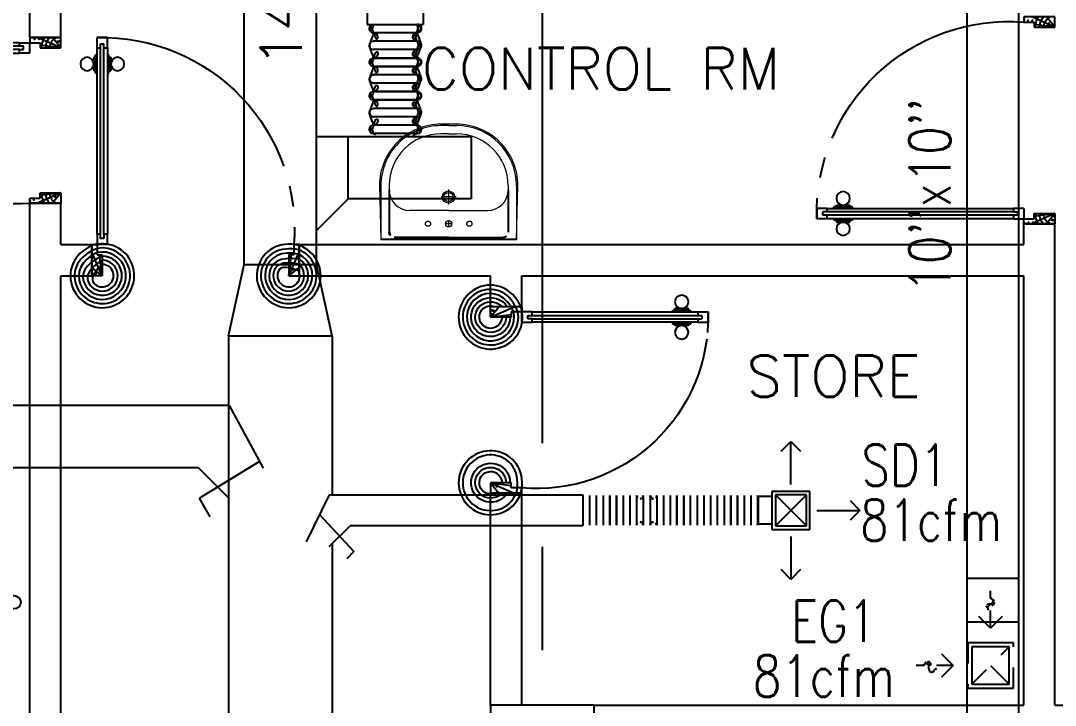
# Model space of a CAD drawing. Extents: x 417866230.2 to 417866327.8, y 43498045.5 to 43498135.4.
# Drawn here: x 417866253.678 to 417866258.674, y 43498114.972 to 43498118.279 of the extents above; entities that cross this region are included whole.
import ezdxf
from ezdxf.enums import TextEntityAlignment as Align

# ---------------------------------------------------------------- set-up
doc = ezdxf.new("R2010")
doc.units = 0
doc.header["$MEASUREMENT"] = 0
for name, pattern in [('CENTERX2', [4, 2.5, -0.5, 0.5, -0.5]), ('DASHED', [0.75, 0.5, -0.25]), ('HIDDEN', [0.375, 0.25, -0.125])]:
    doc.linetypes.add(name, pattern=pattern)
doc.layers.get('0').update_dxf_attribs({"linetype": 'CONTINUOUS'})
for name, color, linetype in [('AXES', 11, 'CENTERX2'), ('COL', 9, 'CONTINUOUS'), ('DOOR', 9, 'CONTINUOUS'), ('DUCT', 6, 'CONTINUOUS'), ('EXDUCT', 10, 'CONTINUOUS'), ('FIX', 9, 'CONTINUOUS'), ('HAT', 12, 'CONTINUOUS'), ('M-AC-FLEX', 3, 'CONTINUOUS'), ('M-EGU.', 2, 'CONTINUOUS'), ('RM-NAME', 9, 'CONTINUOUS'), ('SCD', 2, 'CONTINUOUS'), ('WALL', 4, 'CONTINUOUS')]:
    doc.layers.add(name, color=color, linetype=linetype)
doc.styles.add('ROMANS', font='ROMANS.shx', dxfattribs={"width": 0.6})

# ---------------------------------------------------------------- blocks, each defined once
blk = doc.blocks.new('A$C09EF76E8')
at = {"layer": 'DOOR', "color": 0, "linetype": 'ByBlock'}
for p, q in [((776.6, 950), (726.6, 950)), ((726.6, 950), (776.6, 950)), ((726.6, 900), (726.6, 950)), ((776.6, 900), (776.6, 950)), ((743.6, 900), (726.6, 900)), ((759.6, 920), (743.6, 920)), ((743.6, 900), (743.6, 920)), ((759.6, 900), (759.6, 920)), ((776.6, 900), (759.6, 900)), ((719.4, 855), (710.4, 855)), ((710.4, 855), (710.4, 790.2)), ((726.6, 867.6), (719.4, 867.6)), ((719.4, 777.6), (719.4, 867.6)), ((719.4, 855), (719.4, 790.2)), ((776.6, 867.6), (783.8, 867.6)), ((783.8, 777.6), (783.8, 867.6)), ((783.8, 855), (792.8, 855)), ((783.8, 855), (783.8, 790.2)), ((792.8, 855), (792.8, 790.2)), ((719.4, 790.2), (710.4, 790.2)), ((726.6, 777.6), (719.4, 777.6)), ((776.6, 777.6), (783.8, 777.6)), ((783.8, 790.2), (792.8, 790.2)), ((726.6, 150), (726.6, 200)), ((726.6, 200), (743.6, 200)), ((743.6, 200), (743.6, 180)), ((759.6, 180), (759.6, 200)), ((759.6, 200), (776.6, 200)), ((776.6, 200), (776.6, 150)), ((1.6, 0), (1.6, 150)), ((1.6, 150), (26.6, 150)), ((1.6, 150), (1.6, 0)), ((26.6, 150), (26.6, 100)), ((726.6, 150), (776.6, 150)), ((743.6, 180), (759.6, 180)), ((776.6, 150), (776.6, 100)), ((801.6, 150), (776.6, 150)), ((801.6, 150), (801.6, 0)), ((26.6, 100), (51.6, 100)), ((51.6, 100), (51.6, 0)), ((776.6, 100), (751.6, 100)), ((751.6, 100), (751.6, 0)), ((51.6, 0), (1.6, 0)), ((751.6, 0), (801.6, 0))]:
    blk.add_line(p, q, dxfattribs=at)
at = {"layer": 'DOOR', "linetype": 'ByBlock'}
for p, q in [((726.6, 900), (726.6, 200)), ((743.6, 200), (743.6, 900)), ((759.6, 200), (759.6, 900)), ((776.6, 200), (776.6, 900)), ((801.6, 0), (801.6, 150))]:
    blk.add_line(p, q, dxfattribs=at)
at = {"layer": 'DOOR', "color": 9, "linetype": 'ByBlock'}
for p, q in [((51.6, 0), (1.6, 113.7)), ((51.6, 0), (38.2, 100)), ((751.6, 0), (801.6, 113.7)), ((751.6, 0), (764.9, 100)), ((51.6, 0), (1.6, 40.1)), ((751.6, 0), (801.6, 40.1))]:
    blk.add_line(p, q, dxfattribs=at)
at = {"layer": 'DOOR', "color": 0, "linetype": 'ByBlock'}
for centre in [(678.1, 822.6), (825.1, 822.6)]:
    blk.add_circle(centre, 32.4, dxfattribs=at)
at = {"layer": 'DOOR', "linetype": 'HIDDEN', "ltscale": 0.5}
blk.add_arc((751.6, 198.8), 751.6, 88.0938, 183.7249, dxfattribs=at)
at = {"layer": 'DOOR', "color": 9, "linetype": 'ByBlock'}
for centre, radius, start, end in [((51.6, 0), 154.4, 103.7142, 108.8947), ((751.6, 0), 154.4, 71.1053, 76.2858), ((51.6, 0), 134.4, 100.72, 111.8402), ((751.6, 0), 134.4, 68.1598, 79.28), ((751.6, 0), 114.4, 64.0838, 77.3774), ((51.6, 0), 94.4, 90, 121.9818), ((51.6, 0), 74.4, 90, 132.2236), ((51.6, 0), 54.4, 90, 156.7926), ((751.6, 0), 94.4, 58.0182, 90), ((751.6, 0), 74.4, 47.7764, 90), ((751.6, 0), 54.4, 23.2074, 90), ((51.6, 0), 34.4, 90, 180), ((51.6, 0), 14.4, 90, 180), ((751.6, 0), 34.4, 0, 90), ((751.6, 0), 14.4, 0, 90)]:
    blk.add_arc(centre, radius, start, end, dxfattribs=at)
blk = doc.blocks.new('COL50')
at = {"layer": 'COL'}
blk.add_lwpolyline([(-250, 250), (-250, -250), (250, -250), (250, 250)], close=True, dxfattribs=at)
blk = doc.blocks.new('RM1')
at = {"layer": 'RM-NAME', "style": 'ROMANS'}
for tag, p in [('ROOMNAME1', (0, 323.8)), ('ROOMNAME2', (0, 0))]:
    blk.add_attdef(tag, text='', height=200, dxfattribs=at).set_placement(p, align=Align.MIDDLE)
blk = doc.blocks.new('DOOR90')
at = {"layer": 'DOOR', "color": 7, "linetype": 'ByBlock'}
for p, q in [((-150, 0), (0, 0)), ((-150, 0), (-150, -25)), ((0, -50), (-113.7, 0)), ((0, -50), (-40.1, 0)), ((0, -50), (0, 0)), ((-1000, -25), (-1050, -25)), ((-1050, -75), (-1050, -25)), ((-1050, -25), (-1050, -75)), ((-1000, -42), (-1020, -42)), ((-1020, -42), (-1020, -58)), ((-1000, -25), (-1000, -42)), ((-877.6, -17.8), (-967.6, -17.8)), ((-967.6, -25), (-967.6, -17.8)), ((-955, -8.8), (-890.2, -8.8)), ((-955, -17.8), (-955, -8.8)), ((-955, -17.8), (-890.2, -17.8)), ((-890.2, -17.8), (-890.2, -8.8)), ((-877.6, -25), (-877.6, -17.8)), ((-200, -25), (-150, -25)), ((-200, -42), (-200, -25)), ((-180, -42), (-200, -42)), ((-180, -58), (-180, -42)), ((-150, -25), (-100, -25)), ((-150, -75), (-150, -25)), ((-100, -25), (-100, -50)), ((0, -50), (-100, -36.6)), ((-1000, -75), (-1050, -75)), ((-1000, -58), (-1020, -58)), ((-1000, -58), (-1000, -75)), ((-967.6, -75), (-967.6, -82.2)), ((-877.6, -82.2), (-967.6, -82.2)), ((-955, -82.2), (-890.2, -82.2)), ((-955, -82.2), (-955, -91.2)), ((-955, -91.2), (-890.2, -91.2)), ((-890.2, -82.2), (-890.2, -91.2)), ((-877.6, -75), (-877.6, -82.2)), ((-200, -58), (-180, -58)), ((-200, -75), (-200, -58)), ((-150, -75), (-200, -75)), ((-100, -50), (0, -50)), ((-150, -875), (-100, -875)), ((-150, -900), (-150, -875)), ((0, -850), (-113.7, -900)), ((-100, -875), (-100, -850)), ((0, -850), (-100, -863.4)), ((-100, -850), (0, -850)), ((0, -850), (-40.1, -900)), ((0, -850), (0, -900)), ((-150, -900), (0, -900)), ((0, -900), (-150, -900))]:
    blk.add_line(p, q, dxfattribs=at)
at = {"layer": 'DOOR', "linetype": 'ByBlock'}
for p, q in [((-200, -25), (-1000, -25)), ((-200, -42), (-1000, -42)), ((-200, -58), (-1000, -58)), ((-1000, -75), (-200, -75))]:
    blk.add_line(p, q, dxfattribs=at)
at = {"layer": 'DOOR', "color": 7, "linetype": 'ByBlock'}
for centre in [(-922.6, 23.5), (-922.6, -123.5)]:
    blk.add_circle(centre, 32.4, dxfattribs=at)
for centre, radius, start, end in [((0, -50), 154.4, 161.1053, 166.2858), ((0, -50), 94.4, 148.0182, 180), ((0, -50), 134.4, 158.1598, 169.28), ((0, -50), 114.4, 154.0838, 167.3774), ((0, -50), 74.4, 137.7764, 180), ((0, -50), 54.4, 113.2074, 180), ((0, -50), 34.4, 90, 180), ((0, -50), 14.4, 90, 180), ((0, -850), 154.4, 193.7142, 198.8947), ((0, -850), 134.4, 190.72, 201.8402), ((0, -850), 94.4, 180, 211.9818), ((0, -850), 74.4, 180, 222.2236), ((0, -850), 54.4, 180, 246.7926), ((0, -850), 34.4, 180, 270), ((0, -850), 14.4, 180, 270)]:
    blk.add_arc(centre, radius, start, end, dxfattribs=at)
at = {"layer": 'DOOR', "linetype": 'HIDDEN', "ltscale": 0.5}
blk.add_arc((-222.2, -50), 828.2, 178.2701, 275.003, dxfattribs=at)
blk = doc.blocks.new('A$C24ED45A6')
at = {"layer": 'DOOR', "color": 0, "linetype": 'ByBlock'}
for p, q in [((925, 1100), (925, 1150)), ((925, 1150), (975, 1150)), ((975, 1150), (925, 1150)), ((975, 1100), (975, 1150)), ((942, 1100), (925, 1100)), ((942, 1100), (942, 1120)), ((958, 1120), (942, 1120)), ((958, 1100), (958, 1120)), ((975, 1100), (958, 1100)), ((908.8, 1055), (908.8, 990.2)), ((917.8, 1055), (908.8, 1055)), ((917.8, 977.6), (917.8, 1067.6)), ((925, 1067.6), (917.8, 1067.6)), ((917.8, 1055), (917.8, 990.2)), ((975, 1067.6), (982.2, 1067.6)), ((982.2, 977.6), (982.2, 1067.6)), ((982.2, 1055), (982.2, 990.2)), ((982.2, 1055), (991.2, 1055)), ((991.2, 1055), (991.2, 990.2)), ((917.8, 990.2), (908.8, 990.2)), ((925, 977.6), (917.8, 977.6)), ((975, 977.6), (982.2, 977.6)), ((982.2, 990.2), (991.2, 990.2)), ((925, 150), (925, 200)), ((925, 200), (942, 200)), ((942, 200), (942, 180)), ((958, 180), (958, 200)), ((958, 200), (975, 200)), ((975, 200), (975, 150)), ((0, 0), (0, 150)), ((0, 150), (25, 150)), ((25, 150), (25, 100)), ((925, 150), (975, 150)), ((942, 180), (958, 180)), ((1000, 150), (975, 150)), ((975, 150), (975, 100)), ((1000, 150), (1000, 0)), ((25, 100), (50, 100)), ((50, 100), (50, 0)), ((975, 100), (950, 100)), ((950, 100), (950, 0)), ((50, 0), (0, 0)), ((950, 0), (1000, 0))]:
    blk.add_line(p, q, dxfattribs=at)
at = {"layer": 'DOOR', "linetype": 'ByBlock'}
for p, q in [((925, 1100), (925, 200)), ((942, 200), (942, 1100)), ((958, 200), (958, 1100)), ((975, 200), (975, 1100))]:
    blk.add_line(p, q, dxfattribs=at)
at = {"layer": 'DOOR', "color": 9, "linetype": 'ByBlock'}
for p, q in [((50, 0), (0, 113.7)), ((50, 0), (36.6, 100)), ((950, 0), (1000, 113.7)), ((950, 0), (963.4, 100)), ((50, 0), (0, 40.1)), ((950, 0), (1000, 40.1))]:
    blk.add_line(p, q, dxfattribs=at)
at = {"layer": 'DOOR', "color": 0, "linetype": 'ByBlock'}
for centre in [(876.5, 1022.6), (1023.5, 1022.6)]:
    blk.add_circle(centre, 32.4, dxfattribs=at)
at = {"layer": 'DOOR', "linetype": 'HIDDEN', "ltscale": 0.5}
blk.add_arc((950, 222.5), 927.8, 88.456, 184.4816, dxfattribs=at)
at = {"layer": 'DOOR', "color": 9, "linetype": 'ByBlock'}
for centre, radius, start, end in [((50, 0), 154.4, 103.7142, 108.8947), ((950, 0), 154.4, 71.1053, 76.2858), ((50, 0), 134.4, 100.72, 111.8402), ((50, 0), 114.4, 102.6226, 115.9162), ((950, 0), 134.4, 68.1598, 79.28), ((950, 0), 114.4, 64.0838, 77.3774), ((50, 0), 94.4, 90, 121.9818), ((50, 0), 74.4, 90, 132.2236), ((50, 0), 54.4, 90, 156.7926), ((950, 0), 94.4, 58.0182, 90), ((950, 0), 74.4, 47.7764, 90), ((950, 0), 54.4, 23.2074, 90), ((50, 0), 34.4, 90, 180), ((50, 0), 14.4, 90, 180), ((950, 0), 34.4, 0, 90), ((950, 0), 14.4, 0, 90)]:
    blk.add_arc(centre, radius, start, end, dxfattribs=at)
at = {"layer": 'WALL'}
blk.add_line((1000, 0), (1000, 150), dxfattribs=at)
blk = doc.blocks.new('LAV-003')
at = {"layer": 'FIX', "linetype": 'ByBlock'}
blk.add_line((-327.5, -25), (327.5, -25), dxfattribs=at)
at = {"layer": 'FIX', "linetype": 'Continuous', "lineweight": 20}
for p, q in [((-327.5, -285), (-327.5, -25)), ((327.5, -285), (327.5, -25)), ((0, -165), (-187.5, -165)), ((0, -165), (187.5, -165)), ((-287.5, -285), (-287.5, -265)), ((287.5, -285), (287.5, -265)), ((0, -535), (-37.5, -535)), ((0, -535), (37.5, -535)), ((0, -575), (-37.5, -575)), ((0, -575), (37.5, -575))]:
    blk.add_line(p, q, dxfattribs=at)
at = {"layer": 'FIX', "linetype": 'ByBlock', "ltscale": 0.3}
for p, q in [((0, -35), (-262.5, -35)), ((0, -35), (262.5, -35)), ((-287.5, -265), (-287.5, -60)), ((287.5, -265), (287.5, -60))]:
    blk.add_line(p, q, dxfattribs=at)
at = {"layer": 'FIX', "lineweight": 20}
for p, q in [((0, -85.4), (0, -116.5)), ((-15.6, -100.9), (15.5, -100.9))]:
    blk.add_line(p, q, dxfattribs=at)
at = {"layer": 'FIX', "linetype": 'DASHED', "lineweight": 20, "ltscale": 0.04}
for p, q in [((0, -193.9), (0, -266.1)), ((-35.7, -230.5), (36.6, -230.5))]:
    blk.add_line(p, q, dxfattribs=at)
at = {"layer": 'FIX', "linetype": 'Continuous', "lineweight": 20}
blk.add_lwpolyline([(294.8, -25), (0, -25), (-327.5, -25), (-334.5, -285, 0.414214), (-37.5, -582), (0, -582), (37.5, -582, 0.414214), (334.5, -285), (327.5, -25), (0, -25)], format="xyb", dxfattribs=at)
at = {"layer": 'FIX', "linetype": 'HIDDEN', "lineweight": 20, "ltscale": 0.05}
for centre in [(-100, -100.9), (100, -100.9)]:
    blk.add_circle(centre, 12.4, dxfattribs=at)
at = {"layer": 'FIX', "lineweight": 20}
for centre, radius in [((0, -100.9), 15.5), ((0.5, -230), 29.5), ((0.5, -230), 22.5)]:
    blk.add_circle(centre, radius, dxfattribs=at)
at = {"layer": 'FIX', "linetype": 'ByBlock', "ltscale": 0.3}
for centre, start, end in [((-262.5, -60), 90, 180), ((262.5, -60), 0, 90)]:
    blk.add_arc(centre, 25, start, end, dxfattribs=at)
at = {"layer": 'FIX', "linetype": 'Continuous', "lineweight": 20}
for centre, radius, start, end in [((-187.5, -265), 100, 90, 180), ((187.5, -265), 100, 0, 90), ((-37.5, -285), 290, 180, 270), ((-37.5, -285), 250, 180, 270), ((37.5, -285), 290, 270, 0), ((37.5, -285), 250, 270, 0)]:
    blk.add_arc(centre, radius, start, end, dxfattribs=at)
blk = doc.blocks.new('9RCD')
at = {"color": 2}
blk.add_line((0, 407), (0, 450), dxfattribs=at)
at = {"layer": 'M-EGU.'}
for p, q in [((0, 225), (0, 331.9)), ((0, 225), (-70.7, 295.7)), ((70.7, 295.7), (0, 225)), ((-295.7, 70.7), (-225, 0)), ((112.5, 112.5), (-112.5, 112.5)), ((-112.5, 112.5), (-112.5, -112.5)), ((112.5, -112.5), (112.5, 112.5)), ((-225, 0), (-326.1, 0)), ((-225, 0), (-295.7, -70.7)), ((-112.5, -112.5), (112.5, -112.5))]:
    blk.add_line(p, q, dxfattribs=at)
at = {"layer": 'M-EGU.', "linetype": 'HIDDEN'}
for p, q in [((137.5, 137.5), (-137.5, 137.5)), ((-137.5, 137.5), (-137.5, -137.5)), ((137.5, -137.5), (137.5, 137.5)), ((-112.5, -112.5), (112.5, 112.5)), ((-137.5, -137.5), (137.5, -137.5))]:
    blk.add_line(p, q, dxfattribs=at)
at = {"layer": 'M-EGU.', "color": 2}
blk.add_line((-405.7, 0), (-450, 0), dxfattribs=at)
blk.add_lwpolyline([(0, 407, -0.187862), (18.4, 395.6, -0.202645), (23.4, 376.1, -0.616915), (-1.7, 368, 0.668708), (-25.3, 358.4, 0.194285), (-18.2, 340.4, 0.186051), (0, 331.9)], format="xyb", dxfattribs=at)
at = {"layer": 'M-EGU.'}
blk.add_lwpolyline([(-405.7, 0, -0.1324), (-394.5, 16.1, -0.15664), (-379.1, 22.4, -0.736612), (-366.5, -9, 0.774232), (-352.6, -39.4, 0.203349), (-331.5, -25.7, 0.193808), (-326.1, 0)], format="xyb", dxfattribs=at)

msp = doc.modelspace()

# ---------------------------------------------------------------- linework, layer by layer
at = {"layer": 'AXES'}
msp.add_line((417866256.1969, 43498056.2378), (417866256.1969, 43498134.7153), dxfattribs=at)
at = {"layer": 'DUCT'}
for p, q in [((417866254.7569, 43498117.1006), (417866254.7569, 43498120.8717)), ((417866255.1069, 43498117.1006), (417866255.1069, 43498120.8717)), ((417866255.1098, 43498117.7187), (417866255.8524, 43498117.7187)), ((417866255.2593, 43498117.4183), (417866255.2593, 43498117.7187)), ((417866255.8524, 43498117.7187), (417866255.8524, 43498117.4187)), ((417866255.1098, 43498117.2687), (417866255.2598, 43498117.4187)), ((417866255.8524, 43498117.4187), (417866255.2598, 43498117.4187)), ((417866254.6819, 43498116.7574), (417866254.7569, 43498117.1006)), ((417866254.7569, 43498117.1006), (417866255.1069, 43498117.1006)), ((417866255.1819, 43498116.7574), (417866255.1069, 43498117.1006)), ((417866254.6819, 43498116.7574), (417866255.1819, 43498116.7574)), ((417866254.6819, 43498116.7574), (417866254.6819, 43498110.857)), ((417866255.1819, 43498116.7574), (417866255.1819, 43498115.9887)), ((417866254.6851, 43498116.4204), (417866253.6287, 43498116.4204)), ((417866254.6851, 43498116.4204), (417866254.8485, 43498116.1176)), ((417866253.6287, 43498116.1204), (417866254.5351, 43498116.1204)), ((417866254.6851, 43498115.9704), (417866254.5351, 43498116.1204)), ((417866254.8316, 43498116.1489), (417866254.5408, 43498115.9733)), ((417866254.5929, 43498115.8832), (417866254.5408, 43498115.9733)), ((417866255.168, 43498115.9887), (417866255.0556, 43498115.7614)), ((417866255.168, 43498115.9887), (417866256.3922, 43498115.9887)), ((417866256.3922, 43498115.9887), (417866256.3922, 43498115.8387)), ((417866255.1208, 43498115.8934), (417866255.2861, 43498115.7154)), ((417866255.168, 43498115.7387), (417866255.268, 43498115.8387)), ((417866256.3922, 43498115.8387), (417866255.268, 43498115.8387)), ((417866255.1819, 43498115.7526), (417866255.1819, 43498113.511)), ((417866255.2861, 43498115.7154), (417866255.2528, 43498115.6788)), ((417866255.2861, 43498115.7154), (417866255.2861, 43498115.7154))]:
    msp.add_line(p, q, dxfattribs=at)
at = {"layer": 'EXDUCT', "linetype": 'Continuous'}
for p, q in [((417866258.2457, 43498119.0751), (417866258.2457, 43498112.225)), ((417866258.4957, 43498119.0751), (417866258.4957, 43498112.325)), ((417866258.2457, 43498115.5857), (417866258.4957, 43498115.5857)), ((417866258.2457, 43498115.3753), (417866258.4957, 43498115.3753))]:
    msp.add_line(p, q, dxfattribs=at)
at = {"layer": 'M-AC-FLEX', "color": 11}
for p, q in [((417866255.5919, 43498118.2205), (417866255.3818, 43498118.2205)), ((417866255.5919, 43498118.1798), (417866255.3818, 43498118.1798)), ((417866255.5919, 43498118.1798), (417866255.3818, 43498118.1798)), ((417866255.5919, 43498118.1391), (417866255.3818, 43498118.1391)), ((417866255.5919, 43498118.1391), (417866255.3818, 43498118.1391)), ((417866255.3815, 43498118.0983), (417866255.5916, 43498118.0983)), ((417866255.3815, 43498118.0983), (417866255.5916, 43498118.0983)), ((417866255.5919, 43498118.0983), (417866255.3818, 43498118.0983)), ((417866255.5919, 43498118.0983), (417866255.3818, 43498118.0983)), ((417866255.3815, 43498118.0583), (417866255.5916, 43498118.0583)), ((417866255.3815, 43498118.0583), (417866255.5916, 43498118.0583)), ((417866255.5919, 43498118.0583), (417866255.3818, 43498118.0583)), ((417866255.5919, 43498118.0583), (417866255.3818, 43498118.0583)), ((417866255.5919, 43498118.0176), (417866255.3818, 43498118.0176)), ((417866255.5919, 43498118.0176), (417866255.3818, 43498118.0176)), ((417866255.5919, 43498117.9769), (417866255.3818, 43498117.9769)), ((417866255.5919, 43498117.9769), (417866255.3818, 43498117.9769)), ((417866255.3815, 43498117.9361), (417866255.5916, 43498117.9361)), ((417866255.3815, 43498117.9361), (417866255.5916, 43498117.9361)), ((417866255.5919, 43498117.9361), (417866255.3818, 43498117.9361)), ((417866255.5919, 43498117.9361), (417866255.3818, 43498117.9361)), ((417866255.3815, 43498117.8961), (417866255.5916, 43498117.8961)), ((417866255.3815, 43498117.8961), (417866255.5916, 43498117.8961)), ((417866255.5919, 43498117.8961), (417866255.3818, 43498117.8961)), ((417866255.5919, 43498117.8961), (417866255.3818, 43498117.8961)), ((417866255.5919, 43498117.8554), (417866255.3818, 43498117.8554)), ((417866255.5919, 43498117.8554), (417866255.3818, 43498117.8554)), ((417866255.5919, 43498117.8146), (417866255.3818, 43498117.8146)), ((417866255.5919, 43498117.8146), (417866255.3818, 43498117.8146)), ((417866255.5919, 43498117.7739), (417866255.3818, 43498117.7739)), ((417866255.5919, 43498117.7332), (417866255.3818, 43498117.7332)), ((417866256.3922, 43498115.9853), (417866256.3922, 43498115.8422)), ((417866256.4248, 43498115.9853), (417866256.4248, 43498115.8422)), ((417866256.4248, 43498115.9853), (417866256.4248, 43498115.8422)), ((417866256.4573, 43498115.9853), (417866256.4573, 43498115.8422)), ((417866256.4573, 43498115.9853), (417866256.4573, 43498115.8422)), ((417866256.4899, 43498115.9853), (417866256.4899, 43498115.8422)), ((417866256.4899, 43498115.9853), (417866256.4899, 43498115.8422)), ((417866256.5219, 43498115.9853), (417866256.5219, 43498115.8422)), ((417866256.5219, 43498115.9853), (417866256.5219, 43498115.8422)), ((417866256.5219, 43498115.8419), (417866256.5219, 43498115.985)), ((417866256.5219, 43498115.8419), (417866256.5219, 43498115.985)), ((417866256.5545, 43498115.9853), (417866256.5545, 43498115.8422)), ((417866256.5545, 43498115.9853), (417866256.5545, 43498115.8422)), ((417866256.5545, 43498115.8419), (417866256.5545, 43498115.985)), ((417866256.5545, 43498115.8419), (417866256.5545, 43498115.985)), ((417866256.5866, 43498115.9853), (417866256.5866, 43498115.8422)), ((417866256.5866, 43498115.9853), (417866256.5866, 43498115.8422)), ((417866256.6191, 43498115.9853), (417866256.6191, 43498115.8422)), ((417866256.6191, 43498115.9853), (417866256.6191, 43498115.8422)), ((417866256.6517, 43498115.9853), (417866256.6517, 43498115.8422)), ((417866256.6517, 43498115.9853), (417866256.6517, 43498115.8422)), ((417866256.6843, 43498115.9853), (417866256.6843, 43498115.8422)), ((417866256.6843, 43498115.9853), (417866256.6843, 43498115.8422)), ((417866256.6843, 43498115.9853), (417866256.6843, 43498115.8422)), ((417866256.6843, 43498115.9853), (417866256.6843, 43498115.8422)), ((417866256.7169, 43498115.9853), (417866256.7169, 43498115.8422)), ((417866256.7169, 43498115.9853), (417866256.7169, 43498115.8422)), ((417866256.7169, 43498115.9853), (417866256.7169, 43498115.8422)), ((417866256.7169, 43498115.9853), (417866256.7169, 43498115.8422)), ((417866256.7495, 43498115.9853), (417866256.7495, 43498115.8422)), ((417866256.7495, 43498115.9853), (417866256.7495, 43498115.8422)), ((417866256.7821, 43498115.9853), (417866256.7821, 43498115.8422)), ((417866256.7821, 43498115.9853), (417866256.7821, 43498115.8422)), ((417866256.8147, 43498115.9853), (417866256.8147, 43498115.8422)), ((417866256.8147, 43498115.9853), (417866256.8147, 43498115.8422)), ((417866256.8467, 43498115.9853), (417866256.8467, 43498115.8422)), ((417866256.8467, 43498115.9853), (417866256.8467, 43498115.8422)), ((417866256.8467, 43498115.8419), (417866256.8467, 43498115.985)), ((417866256.8467, 43498115.8419), (417866256.8467, 43498115.985)), ((417866256.8793, 43498115.9853), (417866256.8793, 43498115.8422)), ((417866256.8793, 43498115.9853), (417866256.8793, 43498115.8422)), ((417866256.8793, 43498115.8419), (417866256.8793, 43498115.985)), ((417866256.8793, 43498115.8419), (417866256.8793, 43498115.985)), ((417866256.9113, 43498115.9853), (417866256.9113, 43498115.8422)), ((417866256.9113, 43498115.9853), (417866256.9113, 43498115.8422)), ((417866256.9439, 43498115.9853), (417866256.9439, 43498115.8422)), ((417866256.9439, 43498115.9853), (417866256.9439, 43498115.8422)), ((417866256.9765, 43498115.9853), (417866256.9765, 43498115.8422)), ((417866256.9765, 43498115.9853), (417866256.9765, 43498115.8422)), ((417866257.0091, 43498115.9853), (417866257.0091, 43498115.8422)), ((417866257.0091, 43498115.9853), (417866257.0091, 43498115.8422)), ((417866257.0416, 43498115.9853), (417866257.0416, 43498115.8422)), ((417866257.0416, 43498115.9853), (417866257.0416, 43498115.8422)), ((417866257.0742, 43498115.9853), (417866257.0742, 43498115.8422)), ((417866257.0742, 43498115.9853), (417866257.0742, 43498115.8422)), ((417866257.1062, 43498115.9853), (417866257.1062, 43498115.8422)), ((417866257.1062, 43498115.9853), (417866257.1062, 43498115.8422)), ((417866257.1062, 43498115.8419), (417866257.1062, 43498115.985)), ((417866257.1062, 43498115.8419), (417866257.1062, 43498115.985)), ((417866257.1388, 43498115.9853), (417866257.1388, 43498115.8422)), ((417866257.1388, 43498115.9853), (417866257.1388, 43498115.8422)), ((417866257.1388, 43498115.8419), (417866257.1388, 43498115.985)), ((417866257.1388, 43498115.8419), (417866257.1388, 43498115.985)), ((417866257.1709, 43498115.9853), (417866257.1709, 43498115.8422)), ((417866257.1709, 43498115.9853), (417866257.1709, 43498115.8422)), ((417866257.2034, 43498115.9853), (417866257.2034, 43498115.8422)), ((417866257.2034, 43498115.9853), (417866257.2034, 43498115.8422)), ((417866257.236, 43498115.9853), (417866257.236, 43498115.8422)), ((417866257.236, 43498115.9853), (417866257.236, 43498115.8422))]:
    msp.add_line(p, q, dxfattribs=at)
at = {"layer": 'M-AC-FLEX'}
for points in [[(417866255.3818, 43498118.2205, -0.999838), (417866255.3811, 43498118.2606)], [(417866255.3818, 43498118.2606, 0.999838), (417866255.3811, 43498118.2205)], [(417866255.3818, 43498118.2606, 0.999838), (417866255.3811, 43498118.2205)], [(417866255.3818, 43498118.2205, -0.999838), (417866255.3811, 43498118.2606)], [(417866255.3818, 43498118.2205, -1), (417866255.3818, 43498118.1798, 1), (417866255.3818, 43498118.1391)], [(417866255.3815, 43498118.2205, -0.008922), (417866255.3808, 43498118.2205)], [(417866255.3818, 43498118.2205, 0.00451), (417866255.3815, 43498118.2205, -0.008922), (417866255.3808, 43498118.2205)], [(417866255.3811, 43498118.2205, 0.004461), (417866255.3815, 43498118.2205)], [(417866255.3811, 43498118.2205, 0.004461), (417866255.3815, 43498118.2205)], [(417866255.3818, 43498118.2205, -0.412332), (417866255.4022, 43498118.2003, -0.412332)], [(417866255.5919, 43498118.2205, 0.412332), (417866255.5716, 43498118.2003, 0.412332)], [(417866255.5919, 43498118.1798, -1), (417866255.5919, 43498118.2205)], [(417866255.5919, 43498118.2205, 1), (417866255.5919, 43498118.1798, -1), (417866255.5919, 43498118.1391)], [(417866255.5912, 43498118.2205, -0.00451), (417866255.5916, 43498118.2205, 1.018005), (417866255.5916, 43498118.2606)], [(417866255.5912, 43498118.2606, 0.00451), (417866255.5916, 43498118.2606, -1.018005), (417866255.5916, 43498118.2205)], [(417866255.3818, 43498118.0983, 1), (417866255.3818, 43498118.1391, -1), (417866255.3818, 43498118.1798)], [(417866255.5919, 43498118.0983, -1), (417866255.5919, 43498118.1391, 1), (417866255.5919, 43498118.1798)], [(417866255.5919, 43498118.1798, -1), (417866255.5919, 43498118.1391)], [(417866255.5919, 43498118.1391, 1), (417866255.5919, 43498118.1798)], [(417866255.5919, 43498118.1391, 1), (417866255.5919, 43498118.0983)], [(417866255.3818, 43498118.0583, -0.999838), (417866255.3811, 43498118.0983)], [(417866255.3818, 43498118.0983, 0.999838), (417866255.3811, 43498118.0583)], [(417866255.3818, 43498118.0983, 0.999838), (417866255.3811, 43498118.0583)], [(417866255.3818, 43498118.0583, -0.999838), (417866255.3811, 43498118.0983)], [(417866255.3818, 43498118.0983, -0.00451), (417866255.3815, 43498118.0983, 0.008922), (417866255.3808, 43498118.0983)], [(417866255.3815, 43498118.0983, 0.008922), (417866255.3808, 43498118.0983)], [(417866255.3811, 43498118.0983, -0.004461), (417866255.3815, 43498118.0983)], [(417866255.3811, 43498118.0983, -0.004461), (417866255.3815, 43498118.0983)], [(417866255.5912, 43498118.0583, -0.00451), (417866255.5916, 43498118.0583, 1.018005), (417866255.5916, 43498118.0983)], [(417866255.5912, 43498118.0983, 0.00451), (417866255.5916, 43498118.0983, -1.018005), (417866255.5916, 43498118.0583)], [(417866255.3818, 43498118.0583, -1), (417866255.3818, 43498118.0176, 1), (417866255.3818, 43498117.9769)], [(417866255.3924, 43498118.0205, -0.136926), (417866255.3818, 43498118.0176, 1), (417866255.3818, 43498117.9769)], [(417866255.3924, 43498117.9739, 0.136926), (417866255.3818, 43498117.9769, -1), (417866255.3818, 43498118.0176)], [(417866255.3818, 43498117.9361, 1), (417866255.3818, 43498117.9769, -1), (417866255.3818, 43498118.0176)], [(417866255.3815, 43498118.0583, -0.008922), (417866255.3808, 43498118.0583)], [(417866255.3818, 43498118.0583, 0.00451), (417866255.3815, 43498118.0583, -0.008922), (417866255.3808, 43498118.0583)], [(417866255.3811, 43498118.0583, 0.004461), (417866255.3815, 43498118.0583)], [(417866255.3811, 43498118.0583, 0.004461), (417866255.3815, 43498118.0583)], [(417866255.5919, 43498118.0176, -1), (417866255.5919, 43498118.0583)], [(417866255.5919, 43498118.0583, 1), (417866255.5919, 43498118.0176, -1), (417866255.5919, 43498117.9769)], [(417866255.5919, 43498117.9361, -1), (417866255.5919, 43498117.9769, 1), (417866255.5919, 43498118.0176)], [(417866255.5814, 43498118.0205, 0.136926), (417866255.5919, 43498118.0176, -1), (417866255.5919, 43498117.9769)], [(417866255.5814, 43498117.9739, -0.136926), (417866255.5919, 43498117.9769, 1), (417866255.5919, 43498118.0176)], [(417866255.5919, 43498117.9769, 1), (417866255.5919, 43498118.0176)], [(417866255.5919, 43498118.0176, -1), (417866255.5919, 43498117.9769)], [(417866255.5919, 43498118.0176, -1), (417866255.5919, 43498117.9769)], [(417866255.5919, 43498117.9769, 1), (417866255.5919, 43498118.0176)], [(417866255.5919, 43498117.9769, 1), (417866255.5919, 43498117.9361)], [(417866255.3818, 43498117.9361, 0.999838), (417866255.3811, 43498117.8961)], [(417866255.3818, 43498117.8961, -0.999838), (417866255.3811, 43498117.9361)], [(417866255.3818, 43498117.8961, -0.999838), (417866255.3811, 43498117.9361)], [(417866255.3818, 43498117.9361, 0.999838), (417866255.3811, 43498117.8961)], [(417866255.3815, 43498117.9361, 0.008922), (417866255.3808, 43498117.9361)], [(417866255.3818, 43498117.9361, -0.00451), (417866255.3815, 43498117.9361, 0.008922), (417866255.3808, 43498117.9361)], [(417866255.3811, 43498117.9361, -0.004461), (417866255.3815, 43498117.9361)], [(417866255.3811, 43498117.9361, -0.004461), (417866255.3815, 43498117.9361)], [(417866255.5912, 43498117.9361, 0.00451), (417866255.5916, 43498117.9361, -1.018005), (417866255.5916, 43498117.8961)], [(417866255.5912, 43498117.8961, -0.00451), (417866255.5916, 43498117.8961, 1.018005), (417866255.5916, 43498117.9361)], [(417866255.3818, 43498117.8961, -1), (417866255.3818, 43498117.8554, 1), (417866255.3818, 43498117.8146)], [(417866255.3818, 43498117.8961, 0.00451), (417866255.3815, 43498117.8961, -0.008922), (417866255.3808, 43498117.8961)], [(417866255.3815, 43498117.8961, -0.008922), (417866255.3808, 43498117.8961)], [(417866255.3811, 43498117.8961, 0.004461), (417866255.3815, 43498117.8961)], [(417866255.3811, 43498117.8961, 0.004461), (417866255.3815, 43498117.8961)], [(417866255.5919, 43498117.8554, -1), (417866255.5919, 43498117.8961)], [(417866255.5919, 43498117.8961, 1), (417866255.5919, 43498117.8554, -1), (417866255.5919, 43498117.8146)], [(417866255.3818, 43498117.7739, 1), (417866255.3818, 43498117.8146, -1), (417866255.3818, 43498117.8554)], [(417866255.5919, 43498117.7739, -1), (417866255.5919, 43498117.8146, 1), (417866255.5919, 43498117.8554)], [(417866255.5919, 43498117.8146, 1), (417866255.5919, 43498117.7739)], [(417866255.5919, 43498117.8146, 1), (417866255.5919, 43498117.8554)], [(417866255.5919, 43498117.8554, -1), (417866255.5919, 43498117.8146)], [(417866255.3818, 43498117.7332, -0.983673), (417866255.3811, 43498117.7738)], [(417866255.3818, 43498117.7738, 0.983673), (417866255.3811, 43498117.7332)], [(417866255.3818, 43498117.7738, 0.983673), (417866255.3811, 43498117.7332)], [(417866255.3815, 43498117.7739, 0.008922), (417866255.3808, 43498117.7739)], [(417866255.3818, 43498117.7739, -0.00451), (417866255.3815, 43498117.7739, 0.008922), (417866255.3808, 43498117.7739)], [(417866255.3811, 43498117.7739, -0.004461), (417866255.3815, 43498117.7739)], [(417866255.3811, 43498117.7739, -0.004461), (417866255.3815, 43498117.7739)], [(417866255.3818, 43498117.7739, 0.412332), (417866255.4022, 43498117.7941, 0.412332)], [(417866255.5919, 43498117.7739, -0.412332), (417866255.5716, 43498117.7941, -0.412332)], [(417866255.5912, 43498117.7739, 0.00451), (417866255.5916, 43498117.7739, -0.999156), (417866255.5916, 43498117.7331)], [(417866255.5912, 43498117.7331, -0.00451), (417866255.5916, 43498117.7331, 0.999156), (417866255.5916, 43498117.7739)], [(417866255.3815, 43498117.7332, -0.008922), (417866255.3808, 43498117.7332)], [(417866255.3818, 43498117.7332, 0.00451), (417866255.3815, 43498117.7332, -0.008922), (417866255.3808, 43498117.7332)], [(417866255.3811, 43498117.7332, 0.004461), (417866255.3815, 43498117.7332)], [(417866255.3811, 43498117.7332, 0.004461), (417866255.3815, 43498117.7332)], [(417866255.3818, 43498117.7332, -0.330644), (417866255.4013, 43498117.7187, -0.330644)], [(417866255.3818, 43498117.7332, -0.330644), (417866255.4013, 43498117.7187, -0.330644)], [(417866255.5919, 43498117.7332, 0.330643), (417866255.5724, 43498117.7187, 0.330643)], [(417866255.5724, 43498117.7187, -0.330644), (417866255.5919, 43498117.7332)], [(417866255.5919, 43498117.7332, 0.330644), (417866255.5724, 43498117.7187, 0.330644)], [(417866256.3922, 43498115.9853, 1), (417866256.4248, 43498115.9853, -1), (417866256.4573, 43498115.9853)], [(417866256.4248, 43498115.9853, -1), (417866256.3922, 43498115.9853)], [(417866256.4248, 43498115.9853, -1), (417866256.4573, 43498115.9853)], [(417866256.4899, 43498115.9853, -1), (417866256.4573, 43498115.9853, 1), (417866256.4248, 43498115.9853)], [(417866256.4573, 43498115.9853, 1), (417866256.4248, 43498115.9853)], [(417866256.4573, 43498115.9853, 1), (417866256.4899, 43498115.9853)], [(417866256.5219, 43498115.9847, -0.00451), (417866256.5219, 43498115.985, 1.018005), (417866256.4899, 43498115.985)], [(417866256.4899, 43498115.9847, 0.00451), (417866256.4899, 43498115.985, -1.018005), (417866256.5219, 43498115.985)], [(417866256.5219, 43498115.9853, 1), (417866256.5545, 43498115.9853, -0.004383), (417866256.5545, 43498115.9856, -0.004383)], [(417866256.5545, 43498115.9853, -1), (417866256.5219, 43498115.9853)], [(417866256.5219, 43498115.9853, 1), (417866256.5545, 43498115.9853)], [(417866256.5545, 43498115.9847, 0.00451), (417866256.5545, 43498115.985, -1.018005), (417866256.5866, 43498115.985)], [(417866256.5866, 43498115.9847, -0.00451), (417866256.5866, 43498115.985, 1.018005), (417866256.5545, 43498115.985)], [(417866256.5866, 43498115.9853, 1), (417866256.6191, 43498115.9853, -1), (417866256.6517, 43498115.9853)], [(417866256.6191, 43498115.9853, -1), (417866256.5866, 43498115.9853)], [(417866256.6517, 43498115.9853, 1), (417866256.6191, 43498115.9853)], [(417866256.6191, 43498115.9853, -1), (417866256.6517, 43498115.9853)], [(417866256.6843, 43498115.9853, -1), (417866256.6517, 43498115.9853, 1), (417866256.6191, 43498115.9853)], [(417866256.6517, 43498115.9853, 1), (417866256.6843, 43498115.9853, -1), (417866256.7169, 43498115.9853)], [(417866256.6517, 43498115.9853, 1), (417866256.6843, 43498115.9853)], [(417866256.6517, 43498115.9853, 0.412332), (417866256.6679, 43498115.969, 0.412332)], [(417866256.6843, 43498115.9853, -1), (417866256.6517, 43498115.9853)], [(417866256.6843, 43498115.9853, -0.412332), (417866256.6681, 43498115.969, -0.412332)], [(417866256.6684, 43498115.969, 0.407325), (417866256.6843, 43498115.9853, -1), (417866256.7169, 43498115.9853)], [(417866256.6843, 43498115.9853, -0.407325), (417866256.6684, 43498115.969, -0.407325)], [(417866256.6843, 43498115.9853, -1), (417866256.7169, 43498115.9853)], [(417866256.7328, 43498115.969, -0.407325), (417866256.7169, 43498115.9853, 1), (417866256.6843, 43498115.9853)], [(417866256.7169, 43498115.9853, 1), (417866256.6843, 43498115.9853)], [(417866256.7169, 43498115.9853, 1), (417866256.6843, 43498115.9853)], [(417866256.6843, 43498115.9853, -1), (417866256.7169, 43498115.9853)], [(417866256.7495, 43498115.9853, -1), (417866256.7169, 43498115.9853, 1), (417866256.6843, 43498115.9853)], [(417866256.7169, 43498115.9853, 1), (417866256.7495, 43498115.9853, -1), (417866256.7821, 43498115.9853)], [(417866256.7169, 43498115.9853, 0.407325), (417866256.7328, 43498115.969, 0.407325)], [(417866256.7169, 43498115.9853, 0.412332), (417866256.7331, 43498115.969, 0.412332)], [(417866256.7495, 43498115.9853, -1), (417866256.7169, 43498115.9853)], [(417866256.7169, 43498115.9853, 1), (417866256.7495, 43498115.9853)], [(417866256.7495, 43498115.9853, -0.412332), (417866256.7333, 43498115.969, -0.412332)], [(417866256.7495, 43498115.9853, -1), (417866256.7821, 43498115.9853)], [(417866256.8147, 43498115.9853, -1), (417866256.7821, 43498115.9853, 1), (417866256.7495, 43498115.9853)], [(417866256.7821, 43498115.9853, 1), (417866256.7495, 43498115.9853)], [(417866256.7821, 43498115.9853, 1), (417866256.8147, 43498115.9853)], [(417866256.8467, 43498115.9847, -0.00451), (417866256.8467, 43498115.985, 1.018005), (417866256.8147, 43498115.985)], [(417866256.8147, 43498115.9847, 0.00451), (417866256.8147, 43498115.985, -1.018005), (417866256.8467, 43498115.985)], [(417866256.8793, 43498115.9853, -1), (417866256.8467, 43498115.9853, 0.004383), (417866256.8467, 43498115.9856, 0.004383)], [(417866256.8467, 43498115.9853, 1), (417866256.8793, 43498115.9853)], [(417866256.8793, 43498115.9853, -1), (417866256.8467, 43498115.9853)], [(417866256.8793, 43498115.9847, 0.00451), (417866256.8793, 43498115.985, -1.018005), (417866256.9113, 43498115.985)], [(417866256.9113, 43498115.9847, -0.00451), (417866256.9113, 43498115.985, 1.018005), (417866256.8793, 43498115.985)], [(417866256.9113, 43498115.9853, 1), (417866256.9439, 43498115.9853, -1), (417866256.9765, 43498115.9853)], [(417866256.9439, 43498115.9853, -1), (417866256.9113, 43498115.9853)], [(417866256.9765, 43498115.9853, 1), (417866256.9439, 43498115.9853)], [(417866256.9439, 43498115.9853, -1), (417866256.9765, 43498115.9853)], [(417866257.0091, 43498115.9853, -1), (417866256.9765, 43498115.9853, 1), (417866256.9439, 43498115.9853)], [(417866256.9765, 43498115.9853, 1), (417866257.0091, 43498115.9853, -1), (417866257.0416, 43498115.9853)], [(417866256.9765, 43498115.9853, 1), (417866257.0091, 43498115.9853)], [(417866257.0091, 43498115.9853, -1), (417866256.9765, 43498115.9853)], [(417866257.0091, 43498115.9853, -1), (417866257.0416, 43498115.9853)], [(417866257.0742, 43498115.9853, -1), (417866257.0416, 43498115.9853, 1), (417866257.0091, 43498115.9853)], [(417866257.0416, 43498115.9853, 1), (417866257.0091, 43498115.9853)], [(417866257.0416, 43498115.9853, 1), (417866257.0742, 43498115.9853)], [(417866257.1062, 43498115.9847, -0.00451), (417866257.1062, 43498115.985, 1.018005), (417866257.0742, 43498115.985)], [(417866257.0742, 43498115.9847, 0.00451), (417866257.0742, 43498115.985, -1.018005), (417866257.1062, 43498115.985)], [(417866257.1062, 43498115.9853, 1), (417866257.1388, 43498115.9853, -0.004383), (417866257.1388, 43498115.9856, -0.004383)], [(417866257.1388, 43498115.9853, -1), (417866257.1062, 43498115.9853)], [(417866257.1062, 43498115.9853, 1), (417866257.1388, 43498115.9853)], [(417866257.1388, 43498115.9847, 0.00451), (417866257.1388, 43498115.985, -1.018005), (417866257.1708, 43498115.985)], [(417866257.1709, 43498115.9847, -0.00451), (417866257.1708, 43498115.985, 1.018005), (417866257.1388, 43498115.985)], [(417866257.1709, 43498115.9853, 1), (417866257.2034, 43498115.9853, -1), (417866257.236, 43498115.9853)], [(417866257.2034, 43498115.9853, -1), (417866257.1709, 43498115.9853)], [(417866257.236, 43498115.9853, 1), (417866257.2034, 43498115.9853)], [(417866257.2034, 43498115.9853, -1), (417866257.236, 43498115.9853)], [(417866257.236, 43498115.9853, 0.13993), (417866257.2385, 43498115.9767, 0.13993)], [(417866257.236, 43498115.9853, 0.139932), (417866257.2385, 43498115.9767, 0.139932)], [(417866257.2385, 43498115.9767, -0.139934), (417866257.236, 43498115.9853)], [(417866256.3922, 43498115.8422, -1), (417866256.4248, 43498115.8422, 1), (417866256.4573, 43498115.8422)], [(417866256.4899, 43498115.8422, 1), (417866256.4573, 43498115.8422, -1), (417866256.4248, 43498115.8422)], [(417866256.4899, 43498115.8422, -0.00451), (417866256.4899, 43498115.8419, 0.008922), (417866256.4899, 43498115.8414)], [(417866256.4899, 43498115.8422, 0.999838), (417866256.5219, 43498115.8416)], [(417866256.4899, 43498115.8422, 0.999838), (417866256.5219, 43498115.8416)], [(417866256.5219, 43498115.8422, -0.999838), (417866256.4899, 43498115.8416)], [(417866256.4899, 43498115.8416, -0.004461), (417866256.4899, 43498115.8419)], [(417866256.4899, 43498115.8416, -0.004461), (417866256.4899, 43498115.8419)], [(417866256.4899, 43498115.8419, 0.008922), (417866256.4899, 43498115.8414)], [(417866256.5219, 43498115.8421, -1), (417866256.5545, 43498115.8421, 0.004383), (417866256.5545, 43498115.8418, 0.004383)], [(417866256.5219, 43498115.8422, 0.00451), (417866256.5219, 43498115.8419, -0.008922), (417866256.5219, 43498115.8414)], [(417866256.5219, 43498115.8416, 0.004461), (417866256.5219, 43498115.8419)], [(417866256.5219, 43498115.8419, -0.008922), (417866256.5219, 43498115.8414)], [(417866256.5219, 43498115.8416, 0.004461), (417866256.5219, 43498115.8419)], [(417866256.5545, 43498115.8422, 0.999838), (417866256.5866, 43498115.8416)], [(417866256.5866, 43498115.8422, -0.999838), (417866256.5545, 43498115.8416)], [(417866256.5545, 43498115.8422, -0.00451), (417866256.5545, 43498115.8419, 0.008922), (417866256.5545, 43498115.8414)], [(417866256.5866, 43498115.8422, -0.999838), (417866256.5545, 43498115.8416)], [(417866256.5545, 43498115.8422, 0.999838), (417866256.5866, 43498115.8416)], [(417866256.5545, 43498115.8416, -0.004461), (417866256.5545, 43498115.8419)], [(417866256.5545, 43498115.8419, 0.008922), (417866256.5545, 43498115.8414)], [(417866256.5545, 43498115.8416, -0.004461), (417866256.5545, 43498115.8419)], [(417866256.5866, 43498115.8422, -1), (417866256.6191, 43498115.8422, 1), (417866256.6517, 43498115.8422)], [(417866256.5866, 43498115.8422, 0.00451), (417866256.5866, 43498115.8419, -0.008922), (417866256.5866, 43498115.8414)], [(417866256.5866, 43498115.8416, 0.004461), (417866256.5866, 43498115.8419)], [(417866256.5866, 43498115.8416, 0.004461), (417866256.5866, 43498115.8419)], [(417866256.5866, 43498115.8419, -0.008922), (417866256.5866, 43498115.8414)], [(417866256.6843, 43498115.8422, 1), (417866256.6517, 43498115.8422, -1), (417866256.6191, 43498115.8422)], [(417866256.6517, 43498115.8422, -0.412332), (417866256.6679, 43498115.8585, -0.412332)], [(417866256.6517, 43498115.8422, -1), (417866256.6843, 43498115.8422, 1), (417866256.7169, 43498115.8422)], [(417866256.6843, 43498115.8422, 0.412332), (417866256.6681, 43498115.8585, 0.412332)], [(417866256.6684, 43498115.8585, -0.407325), (417866256.6843, 43498115.8422, 1), (417866256.7169, 43498115.8422)], [(417866256.7328, 43498115.8585, 0.407325), (417866256.7169, 43498115.8422, -1), (417866256.6843, 43498115.8422)], [(417866256.7495, 43498115.8422, 1), (417866256.7169, 43498115.8422, -1), (417866256.6843, 43498115.8422)], [(417866256.7169, 43498115.8422, -0.412332), (417866256.7331, 43498115.8585, -0.412332)], [(417866256.7169, 43498115.8422, -1), (417866256.7495, 43498115.8422, 1), (417866256.7821, 43498115.8422)], [(417866256.7495, 43498115.8422, 0.412332), (417866256.7333, 43498115.8585, 0.412332)], [(417866256.8147, 43498115.8422, 1), (417866256.7821, 43498115.8422, -1), (417866256.7495, 43498115.8422)], [(417866256.8147, 43498115.8422, -0.00451), (417866256.8147, 43498115.8419, 0.008922), (417866256.8147, 43498115.8414)], [(417866256.8467, 43498115.8422, -0.999838), (417866256.8147, 43498115.8416)], [(417866256.8147, 43498115.8422, 0.999838), (417866256.8467, 43498115.8416)], [(417866256.8147, 43498115.8422, 0.999838), (417866256.8467, 43498115.8416)], [(417866256.8467, 43498115.8422, -0.999838), (417866256.8147, 43498115.8416)], [(417866256.8147, 43498115.8416, -0.004461), (417866256.8147, 43498115.8419)], [(417866256.8147, 43498115.8416, -0.004461), (417866256.8147, 43498115.8419)], [(417866256.8147, 43498115.8419, 0.008922), (417866256.8147, 43498115.8414)], [(417866256.8793, 43498115.8421, 1), (417866256.8467, 43498115.8421, -0.004383), (417866256.8467, 43498115.8418, -0.004383)], [(417866256.8467, 43498115.8422, 0.00451), (417866256.8467, 43498115.8419, -0.008922), (417866256.8467, 43498115.8414)], [(417866256.8467, 43498115.8416, 0.004461), (417866256.8467, 43498115.8419)], [(417866256.8467, 43498115.8419, -0.008922), (417866256.8467, 43498115.8414)], [(417866256.8467, 43498115.8416, 0.004461), (417866256.8467, 43498115.8419)], [(417866256.9113, 43498115.8422, -0.999838), (417866256.8793, 43498115.8416)], [(417866256.8793, 43498115.8422, -0.00451), (417866256.8793, 43498115.8419, 0.008922), (417866256.8793, 43498115.8414)], [(417866256.9113, 43498115.8422, -0.999838), (417866256.8793, 43498115.8416)], [(417866256.8793, 43498115.8422, 0.999838), (417866256.9113, 43498115.8416)], [(417866256.8793, 43498115.8416, -0.004461), (417866256.8793, 43498115.8419)], [(417866256.8793, 43498115.8419, 0.008922), (417866256.8793, 43498115.8414)], [(417866256.8793, 43498115.8416, -0.004461), (417866256.8793, 43498115.8419)], [(417866256.9113, 43498115.8422, -1), (417866256.9439, 43498115.8422, 1), (417866256.9765, 43498115.8422)], [(417866256.9113, 43498115.8422, 0.00451), (417866256.9113, 43498115.8419, -0.008922), (417866256.9113, 43498115.8414)], [(417866256.9113, 43498115.8416, 0.004461), (417866256.9113, 43498115.8419)], [(417866256.9113, 43498115.8416, 0.004461), (417866256.9113, 43498115.8419)], [(417866256.9113, 43498115.8419, -0.008922), (417866256.9113, 43498115.8414)], [(417866257.0091, 43498115.8422, 1), (417866256.9765, 43498115.8422, -1), (417866256.9439, 43498115.8422)], [(417866256.9765, 43498115.8422, -1), (417866257.0091, 43498115.8422, 1), (417866257.0416, 43498115.8422)], [(417866257.0742, 43498115.8422, 1), (417866257.0416, 43498115.8422, -1), (417866257.0091, 43498115.8422)], [(417866257.0742, 43498115.8422, -0.00451), (417866257.0742, 43498115.8419, 0.008922), (417866257.0742, 43498115.8414)], [(417866257.0742, 43498115.8422, 0.999838), (417866257.1062, 43498115.8416)], [(417866257.0742, 43498115.8422, 0.999838), (417866257.1062, 43498115.8416)], [(417866257.1062, 43498115.8422, -0.999838), (417866257.0742, 43498115.8416)], [(417866257.0742, 43498115.8416, -0.004461), (417866257.0742, 43498115.8419)], [(417866257.0742, 43498115.8416, -0.004461), (417866257.0742, 43498115.8419)], [(417866257.0742, 43498115.8419, 0.008922), (417866257.0742, 43498115.8414)], [(417866257.1062, 43498115.8421, -1), (417866257.1388, 43498115.8421, 0.004383), (417866257.1388, 43498115.8418, 0.004383)], [(417866257.1062, 43498115.8422, 0.00451), (417866257.1062, 43498115.8419, -0.008922), (417866257.1062, 43498115.8414)], [(417866257.1062, 43498115.8416, 0.004461), (417866257.1062, 43498115.8419)], [(417866257.1062, 43498115.8419, -0.008922), (417866257.1062, 43498115.8414)], [(417866257.1062, 43498115.8416, 0.004461), (417866257.1062, 43498115.8419)], [(417866257.1388, 43498115.8422, 0.999838), (417866257.1709, 43498115.8416)], [(417866257.1709, 43498115.8422, -0.999838), (417866257.1388, 43498115.8416)], [(417866257.1388, 43498115.8422, -0.00451), (417866257.1388, 43498115.8419, 0.008922), (417866257.1388, 43498115.8414)], [(417866257.1709, 43498115.8422, -0.999838), (417866257.1388, 43498115.8416)], [(417866257.1388, 43498115.8422, 0.999838), (417866257.1709, 43498115.8416)], [(417866257.1388, 43498115.8416, -0.004461), (417866257.1388, 43498115.8419)], [(417866257.1388, 43498115.8419, 0.008922), (417866257.1388, 43498115.8414)], [(417866257.1388, 43498115.8416, -0.004461), (417866257.1388, 43498115.8419)], [(417866257.1709, 43498115.8422, 0.00451), (417866257.1708, 43498115.8419, -0.008922), (417866257.1708, 43498115.8414)], [(417866257.1709, 43498115.8416, 0.004461), (417866257.1708, 43498115.8419)], [(417866257.1709, 43498115.8416, 0.004461), (417866257.1708, 43498115.8419)], [(417866257.1708, 43498115.8419, -0.008922), (417866257.1708, 43498115.8414)], [(417866257.1709, 43498115.8422, -1), (417866257.2034, 43498115.8422, 1), (417866257.236, 43498115.8422)], [(417866257.2385, 43498115.8508, 0.13993), (417866257.236, 43498115.8422, -1), (417866257.2034, 43498115.8422)], [(417866257.236, 43498115.8422, -0.139932), (417866257.2385, 43498115.8508, -0.139932)]]:
    msp.add_lwpolyline(points, format="xyb", dxfattribs=at)
at = {"layer": 'M-EGU.'}
for p, q in [((417866255.3515, 43498118.3956), (417866255.3515, 43498118.2606)), ((417866255.6215, 43498118.3956), (417866255.6215, 43498118.2606)), ((417866255.3515, 43498118.2606), (417866255.6215, 43498118.2606)), ((417866257.3497, 43498116.1997), (417866257.3968, 43498116.2469)), ((417866257.3968, 43498116.0394), (417866257.3968, 43498116.2469)), ((417866257.3968, 43498116.2469), (417866257.444, 43498116.1997)), ((417866257.3051, 43498115.9802), (417866257.2385, 43498115.9802)), ((417866257.2385, 43498115.9802), (417866257.2385, 43498115.8469)), ((417866257.4885, 43498116.0052), (417866257.3051, 43498116.0052)), ((417866257.3051, 43498116.0052), (417866257.3051, 43498115.8219)), ((417866257.4885, 43498115.8219), (417866257.4885, 43498116.0052)), ((417866257.5227, 43498115.9135), (417866257.7301, 43498115.9135)), ((417866257.683, 43498115.9607), (417866257.7301, 43498115.9135)), ((417866257.7301, 43498115.9135), (417866257.683, 43498115.8664)), ((417866257.3051, 43498115.8469), (417866257.2385, 43498115.8469)), ((417866257.3051, 43498115.8219), (417866257.4885, 43498115.8219)), ((417866257.3968, 43498115.7877), (417866257.3968, 43498115.5802)), ((417866257.3968, 43498115.5802), (417866257.3497, 43498115.6274)), ((417866257.444, 43498115.6274), (417866257.3968, 43498115.5802))]:
    msp.add_line(p, q, dxfattribs=at)
at = {"layer": 'M-EGU.', "linetype": 'HIDDEN'}
for p, q in [((417866257.4718, 43498115.9885), (417866257.3218, 43498115.9885)), ((417866257.3218, 43498115.9885), (417866257.4718, 43498115.8386)), ((417866257.4718, 43498115.9885), (417866257.3218, 43498115.8386)), ((417866257.3218, 43498115.9885), (417866257.3218, 43498115.8386)), ((417866257.4718, 43498115.8386), (417866257.4718, 43498115.9885)), ((417866257.3218, 43498115.8386), (417866257.4718, 43498115.8386))]:
    msp.add_line(p, q, dxfattribs=at)
at = {"layer": 'SCD'}
msp.add_line((417866258.3611, 43498115.1644), (417866258.4511, 43498115.0744), dxfattribs=at)
at = {"layer": 'WALL'}
for p, q in [((417866253.7219, 43498118.1971), (417866253.7219, 43498118.4396)), ((417866253.8719, 43498118.1971), (417866253.8719, 43498118.4396)), ((417866253.7219, 43498118.1971), (417866253.8719, 43498118.1971)), ((417866253.7219, 43498114.7971), (417866253.7219, 43498117.3971)), ((417866253.7219, 43498117.3971), (417866253.8719, 43498117.3971)), ((417866253.8719, 43498117.1971), (417866253.8719, 43498117.3971)), ((417866258.5219, 43498117.1971), (417866258.5219, 43498117.2971)), ((417866258.6719, 43498117.2971), (417866258.5219, 43498117.2971)), ((417866258.6719, 43498114.9721), (417866258.6719, 43498117.2971)), ((417866253.8719, 43498117.1971), (417866254.0219, 43498117.1971)), ((417866254.0219, 43498117.1971), (417866254.0219, 43498117.0471)), ((417866254.0219, 43498117.1971), (417866254.0219, 43498117.0471)), ((417866255.0219, 43498117.1971), (417866258.5219, 43498117.1971)), ((417866255.0219, 43498117.1971), (417866255.0219, 43498117.0471)), ((417866255.0219, 43498117.1971), (417866255.0219, 43498117.0471)), ((417866253.8719, 43498112.2471), (417866253.8719, 43498117.0471)), ((417866253.8719, 43498117.0471), (417866254.0219, 43498117.0471)), ((417866255.0219, 43498117.0471), (417866255.9469, 43498117.0471)), ((417866255.9469, 43498116.8971), (417866255.9469, 43498117.0471)), ((417866256.0969, 43498116.8971), (417866256.0969, 43498117.0471)), ((417866256.0969, 43498117.0471), (417866258.5219, 43498117.0471)), ((417866258.5219, 43498114.9721), (417866258.5219, 43498117.0471)), ((417866256.0969, 43498116.8971), (417866255.9469, 43498116.8971)), ((417866255.9469, 43498114.9721), (417866255.9469, 43498115.9971)), ((417866256.0969, 43498115.9971), (417866255.9469, 43498115.9971)), ((417866256.0969, 43498114.9721), (417866256.0969, 43498115.9971)), ((417866256.4469, 43498114.9721), (417866258.5219, 43498114.9721)), ((417866258.6719, 43498114.9721), (417866259.5469, 43498114.9721))]:
    msp.add_line(p, q, dxfattribs=at)

# ---------------------------------------------------------------- block references
at = {"layer": 'COL', "xscale": 0.001000000047497451, "yscale": 0.0009999999892897904, "zscale": 0.001}
msp.add_blockref('COL50', (417866256.1969, 43498114.7221), dxfattribs=at)
at = {"layer": 'DOOR', "yscale": 0.0009999999892897904, "zscale": 0.001, "rotation": 90}
for name, p, xscale in [('A$C24ED45A6', (417866258.6719, 43498118.2971), -0.0009999999892897904), ('A$C09EF76E8', (417866253.8719, 43498117.3955), 0.0009999999892897904)]:
    msp.add_blockref(name, p, dxfattribs=dict(at, xscale=xscale))
at = {"layer": 'DOOR', "yscale": 0.0009999999892897904, "zscale": 0.001}
for name, p, xscale in [('A$C24ED45A6', (417866255.0219, 43498117.0471), -0.001000000047497451), ('DOOR90', (417866255.9469, 43498116.8971), -0.001000000047497451), ('A$C09EF76E8', (417866252.8203, 43498114.6471), 0.001000000047497451)]:
    msp.add_blockref(name, p, dxfattribs=dict(at, xscale=xscale))
at = {"layer": 'HAT'}
ref = msp.add_blockref('RM1', (417866257.6023, 43498116.5623), dxfattribs=dict(at, xscale=0.001000000047497451, yscale=0.0009999999892897904, zscale=0.001))
ref.add_attrib('ROOMNAME2', 'STORE', dxfattribs={"layer": 'RM-NAME', "height": 0.2, "style": 'ROMANS'}).set_placement((417866257.6023, 43498116.5623), align=Align.MIDDLE)
at = {"layer": 'SCD', "xscale": 0.000800000011920929, "yscale": 0.0007999999970197678, "zscale": 0.0008}
msp.add_blockref('9RCD', (417866258.3611, 43498115.1644), dxfattribs=at)
at = {"layer": 'WALL', "xscale": 0.001, "yscale": 0.001, "zscale": 0.001, "rotation": 180}
msp.add_blockref('LAV-003', (417866255.7444, 43498117.1971), dxfattribs=at)

# ---------------------------------------------------------------- texts
at = {"layer": 'RM-NAME', "style": 'ROMANS'}
msp.add_text('CONTROL RM', height=0.2, dxfattribs=at).set_placement((417866255.614, 43498117.947))
at = {"layer": 'SCD', "style": 'ROMANS'}
msp.add_text("14''X14''", height=0.2, rotation=90, dxfattribs=at).set_placement((417866255.0352, 43498118.0549))
at = {"layer": 'SCD', "style": 'ROMANS', "width": 0.8}
msp.add_text("10''x10''", height=0.2, rotation=90, dxfattribs=at).set_placement((417866258.1682, 43498116.9662))
for s, p in [('SD1', (417866257.7378, 43498116.0321)), ('81cfm', (417866257.731, 43498115.7669)), ('EG1', (417866257.3979, 43498115.2788)), ('81cfm', (417866257.2136, 43498115.0136))]:
    msp.add_text(s, height=0.2, dxfattribs=at).set_placement(p)

doc.saveas('drawing.dxf')
